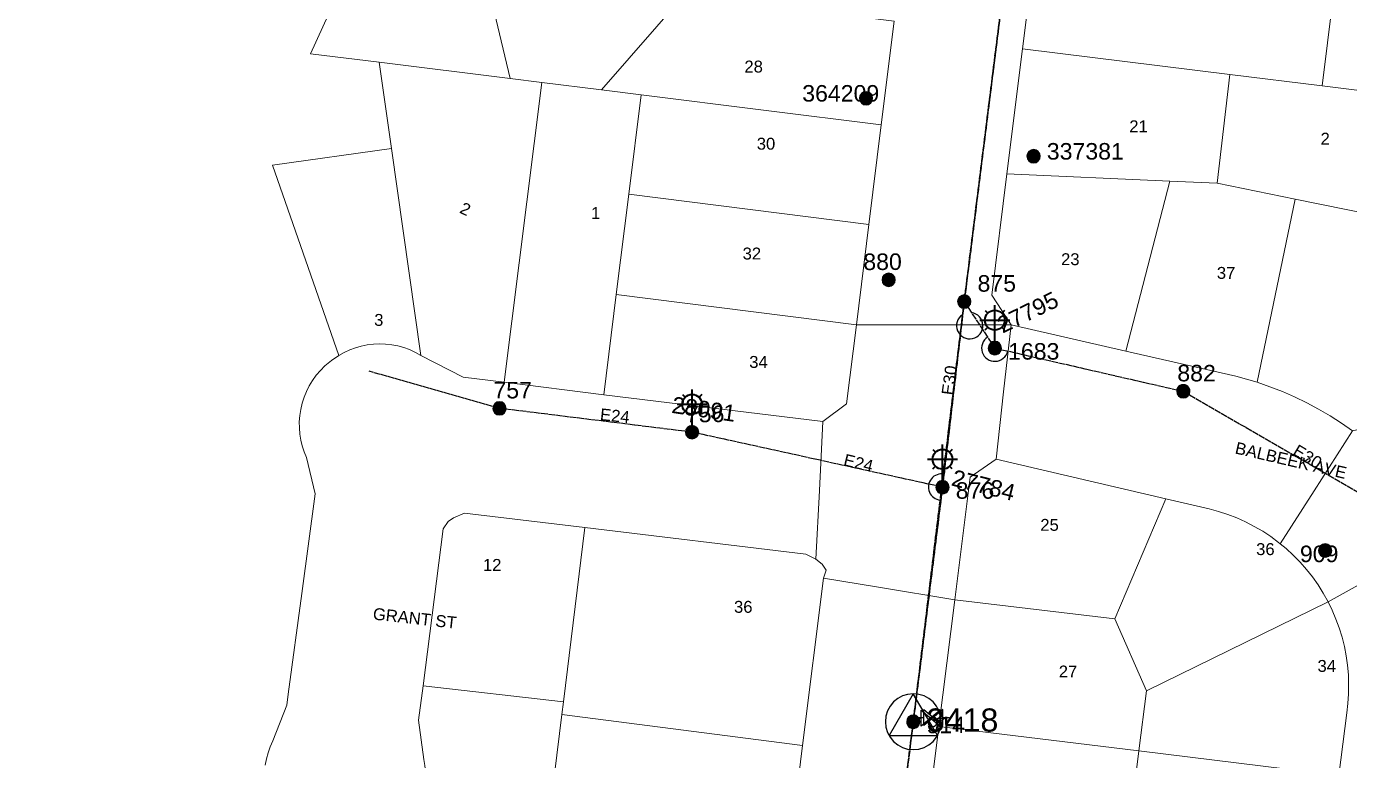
# Model space of a CAD drawing. Header units: metres. Extents: x 304249 to 305172, y 6262562 to 6263428.
# Drawn here: x 304258.3 to 304458.5, y 6262884.1 to 6262995.2 of the extents above; entities that cross this region are included whole.
import ezdxf
from ezdxf.enums import TextEntityAlignment as Align

# ---------------------------------------------------------------- set-up
doc = ezdxf.new("R2010")
doc.units = ezdxf.units.M
doc.linetypes.add('Cable Exist OH', pattern=[1, 1, 0])
doc.layers.get('0').update_dxf_attribs({"color": 6})
doc.layers.add('Cadastre Land Parcels_SP_EXT', color=9, linetype='Continuous', lineweight=5)
doc.layers.add('Cadastre Roads_SP_EXT', color=9, linetype='Continuous', lineweight=5)
for name, color, linetype in [('Equip_LV_EXT', 7, 'Continuous'), ('Equip_SP_SL_EXT', 7, 'Continuous'), ('Mains_HV_EXT', 7, 'Continuous'), ('Mains_LV_EXT', 7, 'Continuous'), ('Mains_SL_EXT', 7, 'Continuous'), ('Sub_SP_TR_HV_LV_EXT', 7, 'Continuous'), ('SupportsOH_SP_TR_HV_LV_SL_EXT', 7, 'Continuous')]:
    doc.layers.add(name, color=color, linetype=linetype)
doc.styles.add('iecARIAL', font='arial.ttf', dxfattribs={"height": 2})
doc.styles.add('POLE_LABEL', font='arial.ttf')
doc.styles.get("Standard").update_dxf_attribs({"font": 'arial.ttf'})

# ---------------------------------------------------------------- blocks, each defined once
blk = doc.blocks.new('SUB_POLE_EXT')
blk.add_wipeout([(0, 4.22), (0.42, 4.2), (0.83, 4.14), (1.21, 4.05), (1.62, 3.9), (1.99, 3.72), (2.35, 3.51), (2.68, 3.26), (2.99, 2.99), (3.28, 2.66), (3.52, 2.34), (3.76, 1.92), (3.9, 1.62), (4.04, 1.23), (4.18, 0.63), (4.22, 0), (4.18, -0.61), (4.06, -1.15), (3.9, -1.62), (3.58, -2.24), (3.22, -2.73), (2.97, -3.01), (2.68, -3.26), (2.36, -3.5), (2, -3.72), (1.64, -3.89), (1.25, -4.03), (0.82, -4.14), (0.42, -4.2), (0, -4.22), (-0.41, -4.2), (-0.8, -4.15), (-1.21, -4.05), (-1.62, -3.9), (-1.99, -3.73), (-2.35, -3.51), (-2.68, -3.26), (-2.96, -3.02), (-3.23, -2.72), (-3.51, -2.35), (-3.71, -2.01), (-3.91, -1.6), (-4.05, -1.21), (-4.16, -0.76), (-4.22, -0.14), (-4.21, 0.39), (-4.14, 0.83), (-4.03, 1.27), (-3.9, 1.63), (-3.71, 2.02), (-3.5, 2.37), (-3.28, 2.67), (-2.99, 2.99), (-2.68, 3.27), (-2.33, 3.52), (-1.98, 3.73), (-1.63, 3.9), (-1.2, 4.05), (-0.78, 4.15), (-0.4, 4.21)])
blk.add_line((2.16, 0.48), (2.16, 0.48, 0))
blk.add_lwpolyline([(-4.22, 0, 1), (4.22, 0, 1)], format="xyb", close=True)
blk.add_lwpolyline([(2.14, 0.52), (0, 4.22), (-3.66, -2.11), (3.66, -2.11)], close=True)
for tag, height, flags, p in [('ASSET_NUM', 3.5, 8, (2, 2)), ('STREET_CODE', 0.2, 9, (1.5, 0)), ('CONSTRUCTED_VOLTAGE', 0.2, 9, (1.5, -0.2)), ('OPERATING_VOLTAGE', 0.2, 9, (1.5, -0.6)), ('OPERATED_BY', 0.2, 9, (1.5, -0.8)), ('ORIENTATION', 0.2, 9, (1.5, -1.2)), ('OWNED_BY', 0.2, 9, (1.5, -1.4)), ('SECONDARY_VOLTAGE', 0.2, 9, (1.5, -1.6)), ('STATE', 0.2, 9, (1.5, -1.8)), ('SUBSTATION_TYPE', 0.2, 9, (1.5, -2)), ('NO_PHASES', 0.2, 9, (1.5, -0.4)), ('MAINTAINED_BY', 0.2, 9, (1.5, -1)), ('STREETNAME', 0.2, 9, (1.5, -2.8)), ('SUBURB', 0.2, 9, (1.5, -3)), ('Z', 0.2, 1, (1.5, -3.4)), ('USAGE', 0.2, 9, (1.5, -2.2)), ('LEGEND', 0.2, 9, (1.5, -2.4)), ('LOCATION', 0.2, 9, (1.5, -2.6)), ('NOTES', 0.2, 9, (1.5, -3.2))]:
    blk.add_attdef(tag, text='', height=height, dxfattribs=dict(flags=flags)).set_placement(p, align=Align.MIDDLE_LEFT)
blk = doc.blocks.new('LV_OH_LINKS_DISTFUSE_EXT')
for p, q in [((0, 0), (0.96, 0)), ((3.84, 0), (4.8, 0))]:
    blk.add_line(p, q)
blk.add_lwpolyline([(3.84, -1.2), (3.84, 1.2), (0.96, -1.2), (0.96, 1.2)], close=True)
at = {"flags": 9}
for tag, p in [('ACTUAL_STATUS', (0, 0)), ('CONSTRUCTED_VOLTAGE', (0, -0.2)), ('OPERATING_VOLTAGE', (0, -0.6)), ('ORIENTATION', (0, -0.8)), ('OWNED_BY', (0, -1)), ('STATE', (0, -1.2)), ('SWITCH_TYPE', (0, -1.4)), ('NO_PHASES', (0, -0.4)), ('USAGE', (0, -1.6)), ('NOTES', (0, -1.8))]:
    blk.add_attdef(tag, text='', height=0.2, dxfattribs=at).set_placement(p, align=Align.MIDDLE_LEFT)
at = {"flags": 1}
blk.add_attdef('Z', (0, 0), '', height=0.2, dxfattribs=at)
blk = doc.blocks.new('SL_LANTERN_EXT')
at = {"lineweight": 40}
for p, q in [((0, 1.97), (0, 6.47)), ((-2.25, 4.22), (2.25, 4.22)), ((-1.46, 5.68), (-1.06, 5.28)), ((1.46, 5.68), (1.06, 5.28)), ((-1.46, 2.76), (-1.06, 3.16)), ((0, 0), (0, 2.72)), ((1.46, 2.76), (1.06, 3.16))]:
    blk.add_line(p, q, dxfattribs=at)
blk.add_circle((0, 4.22), 1.5, dxfattribs=at)
at = {"style": 'iecARIAL', "flags": 8}
blk.add_attdef('ASSET_NUM', (1.5, 1.5), '', height=2.5, dxfattribs=at)
for tag, p, height, flags in [('OPERATING_VOLTAGE', (0.98, -1.65), 0.2, 9), ('ORIENTATION', (0.98, -1.85), 0.2, 9), ('OWNED_BY', (0.98, -2.05), 0.2, 9), ('CONSTRUCTED_VOLTAGE', (0.98, -0.65), 0.2, 9), ('CONTROL_TYPE', (0.98, -0.85), 0.2, 9), ('LANTERN_PURPOSE', (0.98, -1.05), 0.2, 9), ('LANTERN_TYPE', (0.98, -1.25), 0.2, 9), ('NO_PHASES', (0.98, -1.45), 0.2, 9), ('LNUMBER', (2.18, -3.25), 2.5, 8), ('STATE', (0.98, -2.25), 0.2, 9), ('USAGE', (0.98, -2.45), 0.2, 9), ('CEXIST', (0.98, -2.65), 0.2, 9), ('CNEW', (0.98, -2.85), 0.2, 9), ('CNUMBER', (0.98, -3.05), 0.2, 9), ('CREMOVE', (0.98, -3.25), 0.2, 9), ('CREPLACE', (0.98, -3.45), 0.2, 9), ('LKINGHEIGHT', (0.98, -3.65), 0.2, 9), ('LBRACKET', (0.98, -3.85), 0.2, 9), ('LBRACKETVOCAB', (0.98, -4.05), 0.2, 9), ('LCATEGORY', (0.98, -4.25), 0.2, 9), ('LCHARGE1', (0.98, -4.45), 0.2, 9), ('LCHARGE1PERCENT', (0.98, -4.65), 0.2, 9), ('LCHARGE2', (0.98, -4.85), 0.2, 9), ('LCHARGE2PERCENT', (0.98, -5.05), 0.2, 9), ('LCHARGE3', (0.98, -5.25), 0.2, 9), ('LCHARGE3PERCENT', (0.98, -5.45), 0.2, 9), ('LEXIST', (0.98, -5.65), 0.2, 9), ('LLAMP', (0.98, -5.85), 0.2, 9), ('LLAMPVOCAB', (0.98, -6.05), 0.2, 9), ('LMAST', (0.98, -6.25), 0.2, 9), ('LMASTVOCAB', (0.98, -6.45), 0.2, 9), ('LNEW', (0.98, -6.65), 0.2, 9), ('LANTNUMBER', (0.98, -6.85), 0.2, 9), ('LOUTREACH', (0.98, -7.25), 0.2, 9), ('LOUTREACHVOCAB', (0.98, -7.45), 0.2, 9), ('LRATECODE', (0.98, -7.65), 0.2, 9), ('LREMOVE', (0.98, -7.85), 0.2, 9), ('LREPLACE', (0.98, -8.05), 0.2, 9), ('STREETNAME', (0.98, -9.25), 0.2, 9), ('SUBURB', (0.98, -9.45), 0.2, 1), ('LTYPE', (0.98, -8.25), 0.2, 9), ('LTYPEVOCAB', (0.98, -8.45), 0.2, 9), ('LEGEND', (0.98, -8.65), 0.2, 9), ('LOCATION', (0.98, -8.85), 0.2, 9), ('NOTES', (0.98, -9.05), 0.2, 9)]:
    blk.add_attdef(tag, p, '', height=height, dxfattribs=dict(flags=flags))
blk = doc.blocks.new('POLE_EXT')
blk.add_hatch(color=256).paths.add_polyline_path([(-1, 0, 1), (1, 0, 1)])
blk.add_lwpolyline([(-1, 0, 1), (1, 0, 1)], format="xyb", close=True)
for tag, height, flags, p in [('pNumber', 2.5, 8, (-17.84, 2.07)), ('OWNED_BY', 0.2, 9, (1.35, -0.4)), ('SPECIAL_USE', 0.2, 9, (1.35, -0.8)), ('STATE', 0.2, 9, (1.35, -1)), ('cLV', 0.2, 9, (1.35, -1.4)), ('hDepth', 0.2, 9, (1.35, -1.6)), ('hDia', 0.2, 9, (1.35, -1.8)), ('cHV', 0.2, 9, (1.35, -2)), ('PARENT', 0.2, 9, (1.35, -0.6)), ('USAGE', 0.2, 9, (1.35, -1.2)), ('cLinedev', 0.2, 9, (1.35, -3.4)), ('pExisting', 0.2, 9, (1.35, -3.8)), ('LBRACKET', 0.2, 9, (1.35, -2.2)), ('LExisting', 0.2, 9, (1.35, -2.4)), ('LANTNUMBER', 0.2, 9, (1.35, -2.6)), ('LOther', 0.2, 9, (1.35, -2.8)), ('LRemove', 0.2, 9, (1.35, -3)), ('LEGEND', 0.2, 9, (1.35, -3.2)), ('LOCATION', 0.2, 9, (1.35, -3.6)), ('PFNUMBER', 0.2, 9, (1.35, -4)), ('pFooting', 0.2, 9, (1.35, -4.4)), ('pNew', 0.2, 9, (1.35, -4.6)), ('pRelocate', 0.2, 9, (1.35, -5)), ('pRemove', 0.2, 9, (1.35, -5.2)), ('pReplace', 0.2, 9, (1.35, -5.4)), ('pStay', 0.2, 9, (1.35, -5.6)), ('pType', 0.2, 9, (1.35, -5.8)), ('cspan', 0.2, 9, (1.35, -6)), ('NEWPFNUMBER', 0.2, 9, (1.35, -4.2)), ('STREETNAME', 0.2, 9, (1.35, -6.2)), ('SUBURB', 0.2, 9, (1.35, -6.4)), ('OPERATED_BY', 0.2, 9, (1.36, -7.01)), ('NOTES', 0.2, 9, (1.35, -6.6)), ('MAINTAINED_BY', 0.2, 9, (1.36, -6.81))]:
    blk.add_attdef(tag, text='', height=height, dxfattribs=dict(flags=flags)).set_placement(p, align=Align.MIDDLE_LEFT)
at = {"style": 'POLE_LABEL'}
for tag, height, flags, p in [('ASSET_NUM', 2.5, 8, (2, 2)), ('STRUCTURE_PLANT_NUMBER', 0.2, 9, (1.35, 0.03)), ('STREET_CODE', 0.2, 9, (1.35, -0.2))]:
    blk.add_attdef(tag, text='', height=height, dxfattribs=dict(at, flags=flags)).set_placement(p, align=Align.MIDDLE_LEFT)
at = {"flags": 1}
blk.add_attdef('Z', (1.35, -7.33), '', height=0.2, dxfattribs=at)

msp = doc.modelspace()

# ---------------------------------------------------------------- linework, layer by layer
at = {"layer": 'Cadastre Land Parcels_SP_EXT', "linetype": 'Continuous'}
for points in [[(304358.5, 6263004.47), (304331, 6263026.76), (304330.57, 6263025.82), (304330.07, 6263024.92), (304329.49, 6263024.07), (304328.84, 6263023.26), (304328.12, 6263022.52), (304327.35, 6263021.84), (304326.52, 6263021.23), (304325.64, 6263020.69), (304324.72, 6263020.22), (304323.77, 6263019.84), (304331.55, 6262987.31), (304336.3, 6262986.69), (304345.35, 6262985.59), (304357.93, 6263000), (304358.5, 6263004.47)], [(304323.77, 6263019.84), (304322.77, 6263019.53), (304321.76, 6263019.31), (304320.73, 6263019.18), (304319.7, 6263019.13), (304318.66, 6263019.18), (304317.63, 6263019.31), (304316.61, 6263019.53), (304315.62, 6263019.83), (304314.66, 6263020.22), (304301.32, 6262991.03), (304311.72, 6262989.74), (304331.55, 6262987.31), (304323.77, 6263019.84)], [(304456.83, 6263006.13), (304443.01, 6263007.87), (304411.56, 6263011.84), (304409.05, 6262991.79), (304440.41, 6262987.9), (304454.39, 6262986.17), (304456.83, 6263006.13)], [(304474.21, 6263003.94), (304456.83, 6263006.13), (304454.39, 6262986.17), (304471.75, 6262984.01), (304474.21, 6263003.94)], [(304389.64, 6262995.97), (304357.93, 6263000), (304345.35, 6262985.59), (304351.35, 6262984.83), (304369.87, 6262982.52), (304387.68, 6262980.31), (304389.64, 6262995.97)], [(304406.69, 6262972.89), (304431.33, 6262971.75), (304438.52, 6262971.45), (304440.41, 6262987.9), (304409.05, 6262991.79), (304406.69, 6262972.89)], [(304311.72, 6262989.74), (304313.56, 6262976.7), (304318, 6262945.4), (304324.43, 6262942.11), (304330.62, 6262941.34), (304336.3, 6262986.69), (304331.55, 6262987.31), (304311.72, 6262989.74)], [(304471.75, 6262984.01), (304454.39, 6262986.17), (304440.41, 6262987.9), (304438.52, 6262971.45), (304450.31, 6262969.05), (304469.44, 6262965.18), (304471.75, 6262984.01)], [(304347.59, 6262954.62), (304349.48, 6262969.81), (304351.35, 6262984.83), (304345.35, 6262985.59), (304336.3, 6262986.69), (304330.62, 6262941.34), (304345.71, 6262939.47), (304347.59, 6262954.62)], [(304387.68, 6262980.31), (304369.87, 6262982.52), (304351.35, 6262984.83), (304349.48, 6262969.81), (304385.8, 6262965.19), (304387.68, 6262980.31)], [(304295.57, 6262974.16), (304305.6, 6262945.4), (304306.41, 6262945.86), (304307.25, 6262946.25), (304308.12, 6262946.57), (304309.01, 6262946.83), (304309.92, 6262947.01), (304310.84, 6262947.13), (304311.76, 6262947.17), (304312.69, 6262947.13), (304313.61, 6262947.03), (304314.52, 6262946.85), (304315.42, 6262946.6), (304316.32, 6262946.28), (304317.19, 6262945.87), (304318, 6262945.4), (304313.56, 6262976.7), (304295.57, 6262974.16)], [(304431.33, 6262971.75), (304406.69, 6262972.89), (304404.39, 6262954.51), (304407.32, 6262950.05), (304424.67, 6262946.07), (304431.33, 6262971.75)], [(304450.31, 6262969.05), (304438.52, 6262971.45), (304431.33, 6262971.75), (304424.67, 6262946.07), (304441.31, 6262942.25), (304444.56, 6262941.35), (304450.31, 6262969.05)], [(304385.8, 6262965.19), (304349.48, 6262969.81), (304347.59, 6262954.62), (304383.92, 6262950.05), (304385.8, 6262965.19)], [(304469.44, 6262965.18), (304450.31, 6262969.05), (304444.56, 6262941.35), (304446.47, 6262940.68), (304448.36, 6262939.94), (304450.22, 6262939.12), (304452.04, 6262938.24), (304453.83, 6262937.28), (304455.58, 6262936.26), (304457.29, 6262935.16), (304458.95, 6262934.01), (304463.21, 6262934.97), (304464.11, 6262937.14), (304464.92, 6262939.34), (304465.65, 6262941.57), (304466.28, 6262943.82), (304466.83, 6262946.1), (304467.29, 6262948.4), (304467.66, 6262950.72), (304469.44, 6262965.18)], [(304382.44, 6262938.07), (304383.92, 6262950.05), (304347.59, 6262954.62), (304345.71, 6262939.47), (304378.82, 6262935.39), (304382.44, 6262938.07)], [(304430.71, 6262923.72), (304405.05, 6262929.72), (304401.12, 6262926.97), (304398.8, 6262908.44), (304423, 6262905.55), (304430.71, 6262923.72)], [(304448.05, 6262916.91), (304447.79, 6262917.13), (304446.61, 6262918), (304445.38, 6262918.81), (304444.11, 6262919.55), (304442.8, 6262920.22), (304441.46, 6262920.82), (304440.09, 6262921.35), (304438.69, 6262921.8), (304437.27, 6262922.18), (304430.71, 6262923.72), (304423, 6262905.55), (304427.79, 6262894.66), (304455.27, 6262908.16), (304454.55, 6262909.45), (304453.77, 6262910.69), (304452.92, 6262911.9), (304452.01, 6262913.05), (304451.04, 6262914.15), (304450.01, 6262915.2), (304448.93, 6262916.2), (304448.05, 6262916.91)], [(304342.81, 6262919.38), (304324.64, 6262921.56), (304322.96, 6262920.83), (304322.17, 6262920.31), (304321.39, 6262919.2), (304318.35, 6262895.43), (304339.58, 6262893.01), (304342.81, 6262919.38)], [(304377.79, 6262914.59), (304376.28, 6262915.36), (304342.81, 6262919.38), (304339.58, 6262893.01), (304339.36, 6262891.1), (304375.76, 6262886.42), (304378.95, 6262911.71), (304379.33, 6262912.92), (304378.71, 6262913.81), (304377.79, 6262914.59)], [(304456.91, 6262881.87), (304458.09, 6262891.33), (304458.27, 6262892.77), (304458.37, 6262894.21), (304458.39, 6262895.65), (304458.35, 6262897.1), (304458.22, 6262898.54), (304458.02, 6262899.97), (304457.74, 6262901.39), (304457.39, 6262902.79), (304456.97, 6262904.18), (304456.47, 6262905.54), (304455.91, 6262906.87), (304455.27, 6262908.16), (304427.79, 6262894.66), (304426.66, 6262885.58), (304456.91, 6262881.87)], [(304335.17, 6262857.25), (304335.65, 6262860.85), (304337.5, 6262875.93), (304339.36, 6262891.1), (304339.58, 6262893.01), (304318.35, 6262895.43), (304317.67, 6262890.24), (304318.46, 6262884.31), (304318.62, 6262883.37), (304318.71, 6262882.43), (304318.73, 6262881.48), (304318.67, 6262880.54), (304318.54, 6262879.6), (304318.33, 6262878.68), (304318.06, 6262877.77), (304317.71, 6262876.89), (304317.3, 6262876.03), (304316.83, 6262875.22), (304335.17, 6262857.25)], [(304375.76, 6262886.42), (304339.36, 6262891.1), (304337.5, 6262875.93), (304373.87, 6262871.19), (304375.76, 6262886.42)], [(304456.91, 6262881.87), (304426.66, 6262885.58), (304424.12, 6262865.27), (304454.36, 6262861.54), (304456.91, 6262881.87)]]:
    msp.add_lwpolyline(points, close=True, dxfattribs=at)
at = {"layer": 'Cadastre Roads_SP_EXT', "linetype": 'Continuous'}
for points in [[(304389.64, 6262995.97), (304387.68, 6262980.31), (304385.8, 6262965.19), (304383.92, 6262950.05), (304393.65, 6262950.05), (304407.32, 6262950.05), (304404.39, 6262954.51), (304406.69, 6262972.89), (304409.05, 6262991.79), (304411.56, 6263011.84)], [(304318.62, 6262883.37), (304318.46, 6262884.31), (304317.67, 6262890.24), (304318.35, 6262895.43), (304321.39, 6262919.2), (304322.17, 6262920.31), (304322.96, 6262920.83), (304324.64, 6262921.56), (304342.81, 6262919.38), (304376.28, 6262915.36), (304377.79, 6262914.59), (304378.31, 6262924.98), (304378.82, 6262935.39), (304345.71, 6262939.47), (304330.62, 6262941.34), (304324.43, 6262942.11), (304318, 6262945.4), (304318, 6262945.4), (304317.19, 6262945.87), (304316.32, 6262946.28), (304315.42, 6262946.6), (304314.52, 6262946.85), (304313.61, 6262947.03), (304312.69, 6262947.13), (304311.76, 6262947.17), (304310.84, 6262947.13), (304309.92, 6262947.01), (304309.01, 6262946.83), (304308.12, 6262946.57), (304307.25, 6262946.25), (304306.41, 6262945.86), (304305.6, 6262945.4), (304304.52, 6262944.66), (304303.5, 6262943.83), (304302.82, 6262943.14), (304302.19, 6262942.4), (304301.63, 6262941.61), (304301.13, 6262940.8), (304300.7, 6262939.96), (304300.34, 6262939.08), (304300.05, 6262938.18), (304299.84, 6262937.25), (304299.7, 6262936.32), (304299.63, 6262935.37), (304299.64, 6262934.44), (304299.71, 6262933.52), (304299.86, 6262932.61), (304300.08, 6262931.71), (304300.36, 6262930.83), (304300.72, 6262929.97), (304302.01, 6262924.48), (304299.99, 6262909.41), (304297.96, 6262894.17), (304297.76, 6262892.51), (304295.63, 6262887.12), (304295.23, 6262886.23), (304294.9, 6262885.31), (304294.65, 6262884.37), (304294.47, 6262883.41)], [(304466.1, 6262914.15), (304455.27, 6262908.16), (304455.91, 6262906.87), (304456.47, 6262905.54), (304456.97, 6262904.18), (304457.39, 6262902.79), (304457.74, 6262901.39), (304458.02, 6262899.97), (304458.22, 6262898.54), (304458.35, 6262897.1), (304458.39, 6262895.65), (304458.37, 6262894.21), (304458.27, 6262892.77), (304458.09, 6262891.33), (304456.91, 6262881.87)]]:
    msp.add_lwpolyline(points, dxfattribs=at)
msp.add_lwpolyline([(304424.67, 6262946.07), (304407.32, 6262950.05), (304406.19, 6262939.92), (304405.05, 6262929.72), (304430.71, 6262923.72), (304437.27, 6262922.18), (304438.69, 6262921.8), (304440.09, 6262921.35), (304441.46, 6262920.82), (304442.8, 6262920.22), (304444.11, 6262919.55), (304445.38, 6262918.81), (304446.61, 6262918), (304447.79, 6262917.13), (304448.05, 6262916.91), (304453.16, 6262924.93), (304458.95, 6262934.01), (304457.29, 6262935.16), (304455.58, 6262936.26), (304453.83, 6262937.28), (304452.04, 6262938.24), (304450.22, 6262939.12), (304448.36, 6262939.94), (304446.47, 6262940.68), (304444.56, 6262941.35), (304441.31, 6262942.25), (304424.67, 6262946.07)], close=True, dxfattribs=at)
at = {"layer": 'Mains_LV_EXT', "linetype": 'Cable Exist OH'}
for points in [[(304406.19, 6263001.14), (304400.64, 6262956.76)], [(304400.64, 6262956.76), (304400.23, 6262953.55)], [(304400.23, 6262953.55), (304396.94, 6262925.48)], [(304400.23, 6262953.55), (304404.86, 6262946.52)], [(304404.86, 6262946.52), (304433.37, 6262939.98)], [(304329.91, 6262937.4), (304310.19, 6262943.02)], [(304433.37, 6262939.98), (304470.27, 6262918.7)], [(304359.05, 6262933.8), (304329.91, 6262937.4)], [(304396.94, 6262925.48), (304359.05, 6262933.8)]]:
    msp.add_lwpolyline(points, dxfattribs=at)
at = {"layer": 'Mains_LV_EXT', "linetype": 'Continuous'}
for points in [[(304399.96, 6262951.57, 5.490461), (304401.33, 6262951.88)], [(304403.76, 6262948.19, 1.479116), (304406.81, 6262946.07)], [(304397.17, 6262927.46, 1.034192), (304396.59, 6262923.51)]]:
    msp.add_lwpolyline(points, format="xyb", dxfattribs=at)
at = {"layer": 'Mains_SL_EXT', "linetype": 'Cable Exist OH'}
for points in [[(304400.23, 6262953.55), (304406.19, 6263001.14)], [(304396.94, 6262925.48), (304400.23, 6262953.55)], [(304400.23, 6262953.55), (304404.86, 6262946.52)], [(304359.05, 6262933.8), (304329.91, 6262937.4), (304310.19, 6262943.02)], [(304396.94, 6262925.48), (304359.05, 6262933.8)]]:
    msp.add_lwpolyline(points, dxfattribs=at)

# ---------------------------------------------------------------- block references
at = {"layer": 'Equip_SP_SL_EXT'}
ref = msp.add_blockref('SL_LANTERN_EXT', (304404.86, 6262946.52), dxfattribs=at)
ref.add_attrib('ASSET_NUM', '27795', dxfattribs={"layer": '0', "height": 2.5, "rotation": 25.9782, "style": 'iecARIAL'}).set_placement((304406.36, 6262948.02), align=Align.BOTTOM_LEFT)
ref = msp.add_blockref('SL_LANTERN_EXT', (304359.05, 6262933.8), dxfattribs=at)
ref.add_attrib('ASSET_NUM', '28091', dxfattribs={"layer": '0', "height": 2.5, "rotation": 351.862, "style": 'iecARIAL'}).set_placement((304360.55, 6262935.3), align=Align.BOTTOM_CENTER)
ref = msp.add_blockref('SL_LANTERN_EXT', (304396.94, 6262925.48), dxfattribs=at)
ref.add_attrib('ASSET_NUM', '27784', dxfattribs={"layer": '0', "height": 2.5, "rotation": 345.7202, "style": 'iecARIAL'}).set_placement((304398.44, 6262926.98), align=Align.MIDDLE_LEFT)
at = {"layer": 'Sub_SP_TR_HV_LV_EXT'}
ref = msp.add_blockref('SUB_POLE_EXT', (304392.52, 6262890.01), dxfattribs=at)
ref.add_attrib('ASSET_NUM', '3418', dxfattribs={"layer": '0', "height": 3.5}).set_placement((304394.52, 6262890.26), align=Align.MIDDLE_LEFT)
at = {"layer": 'SupportsOH_SP_TR_HV_LV_SL_EXT'}
ref = msp.add_blockref('POLE_EXT', (304385.37, 6262984.3), dxfattribs=at)
ref.add_attrib('ASSET_NUM', '364209', dxfattribs={"layer": '0', "height": 2.5, "style": 'POLE_LABEL'}).set_placement((304387.37, 6262985.05), align=Align.MIDDLE_RIGHT)
ref = msp.add_blockref('POLE_EXT', (304410.72, 6262975.53), dxfattribs=at)
ref.add_attrib('ASSET_NUM', '337381', dxfattribs={"layer": '0', "height": 2.5, "style": 'POLE_LABEL'}).set_placement((304412.72, 6262976.28), align=Align.MIDDLE_LEFT)
ref = msp.add_blockref('POLE_EXT', (304388.79, 6262956.84), dxfattribs=dict(at, rotation=359.808923122608))
ref.add_attrib('ASSET_NUM', '880', dxfattribs={"layer": '0', "height": 2.5, "rotation": 0.2186, "style": 'POLE_LABEL'}).set_placement((304390.79, 6262957.59), align=Align.BOTTOM_RIGHT)
ref = msp.add_blockref('POLE_EXT', (304400.23, 6262953.55), dxfattribs=at)
ref.add_attrib('ASSET_NUM', '875', dxfattribs={"layer": '0', "height": 2.5, "style": 'POLE_LABEL'}).set_placement((304402.24, 6262954.3), align=Align.BOTTOM_LEFT)
ref = msp.add_blockref('POLE_EXT', (304404.86, 6262946.52), dxfattribs=dict(at, rotation=0.05742310346755629))
ref.add_attrib('ASSET_NUM', '1683', dxfattribs={"layer": '0', "height": 2.5, "style": 'POLE_LABEL'}).set_placement((304406.86, 6262947.27), align=Align.TOP_LEFT)
ref = msp.add_blockref('POLE_EXT', (304433.37, 6262939.98), dxfattribs=dict(at, rotation=359.7607037221351))
ref.add_attrib('ASSET_NUM', '882', dxfattribs={"layer": '0', "height": 2.5, "rotation": 359.7607, "style": 'POLE_LABEL'}).set_placement((304435.37, 6262940.73), align=Align.BOTTOM_CENTER)
ref = msp.add_blockref('POLE_EXT', (304329.91, 6262937.4), dxfattribs=at)
ref.add_attrib('ASSET_NUM', '757', dxfattribs={"layer": '0', "height": 2.5, "style": 'POLE_LABEL'}).set_placement((304331.91, 6262938.15), align=Align.BOTTOM_CENTER)
ref = msp.add_blockref('POLE_EXT', (304359.05, 6262933.8), dxfattribs=at)
ref.add_attrib('ASSET_NUM', '756', dxfattribs={"layer": '0', "height": 2.5, "rotation": 0.5587, "style": 'POLE_LABEL'}).set_placement((304361.05, 6262934.55), align=Align.BOTTOM_CENTER)
ref = msp.add_blockref('POLE_EXT', (304396.94, 6262925.48), dxfattribs=dict(at, rotation=0.1531616226634609))
ref.add_attrib('ASSET_NUM', '876', dxfattribs={"layer": '0', "height": 2.5, "rotation": 359.9618, "style": 'POLE_LABEL'}).set_placement((304398.94, 6262926.23), align=Align.TOP_LEFT)
ref = msp.add_blockref('POLE_EXT', (304454.84, 6262915.89), dxfattribs=dict(at, rotation=0.1621652451583769))
ref.add_attrib('ASSET_NUM', '909', dxfattribs={"layer": '0', "height": 2.5, "rotation": 359.981, "style": 'POLE_LABEL'}).set_placement((304456.84, 6262916.64), align=Align.TOP_RIGHT)

# ---------------------------------------------------------------- texts
at = {"layer": 'Cadastre Land Parcels_SP_EXT'}
for s, p in [('28', (304366.97, 6262988.2)), ('21', (304425.2, 6262979.16)), ('2', (304454.14, 6262977.29)), ('30', (304368.84, 6262976.53)), ('1', (304343.77, 6262966.05)), ('32', (304366.7, 6262959.92)), ('23', (304414.88, 6262959.06)), ('37', (304438.45, 6262956.99)), ('34', (304367.7, 6262943.52)), ('25', (304411.74, 6262918.88)), ('36', (304444.39, 6262915.21)), ('12', (304327.41, 6262912.82)), ('36', (304365.4, 6262906.48)), ('34', (304453.68, 6262897.54)), ('27', (304414.53, 6262896.7))]:
    msp.add_text(s, height=1.8, dxfattribs=at).set_placement(p)
for s, rotation, p in [('2', 334.9357, (304323.74, 6262967.04)), ('3', 358.0627, (304310.93, 6262949.9))]:
    msp.add_text(s, height=1.8, rotation=rotation, dxfattribs=at).set_placement(p)
at = {"layer": 'Cadastre Roads_SP_EXT'}
for s, rotation, p in [('BALBEEK AVE', 346.9363, (304441.08, 6262930.6)), ('GRANT ST', 353.6625, (304310.69, 6262905.47))]:
    msp.add_text(s, height=1.8, rotation=rotation, dxfattribs=at).set_placement(p)
at = {"layer": 'Mains_LV_EXT'}
for s, rotation, p in [('E30', 82.2196, (304398.56, 6262939.31)), ('E24', 354.114, (304345.06, 6262935.62)), ('E30', 328.9044, (304449.8, 6262930.5)), ('E24', 346.4948, (304381.85, 6262928.79))]:
    msp.add_text(s, height=1.8, rotation=rotation, dxfattribs=at).set_placement(p)

# ---------------------------------------------------------------- next in the draw order: linework, layer by layer
at = {"layer": 'Cadastre Land Parcels_SP_EXT', "linetype": 'Continuous'}
for points in [[(304427.79, 6262894.66), (304423, 6262905.55), (304398.8, 6262908.44), (304396.41, 6262889.29), (304426.66, 6262885.58), (304427.79, 6262894.66)], [(304426.66, 6262885.58), (304396.41, 6262889.29), (304393.88, 6262869), (304424.12, 6262865.27), (304426.66, 6262885.58)]]:
    msp.add_lwpolyline(points, close=True, dxfattribs=at)
at = {"layer": 'Cadastre Roads_SP_EXT', "linetype": 'Continuous'}
msp.add_lwpolyline([(304398.8, 6262908.44), (304387.25, 6262910.34), (304378.95, 6262911.71), (304375.76, 6262886.42), (304373.87, 6262871.19), (304372.01, 6262856.15), (304370.18, 6262841.09), (304367.79, 6262821.82), (304366.19, 6262808.83), (304366.04, 6262808.13), (304365.81, 6262807.45), (304365.52, 6262806.8), (304365.16, 6262806.19), (304364.74, 6262805.61), (304364.25, 6262805.09), (304364, 6262804.86), (304376.54, 6262803.2), (304385.52, 6262802.01), (304387.07, 6262814.49), (304389.35, 6262832.71), (304391.62, 6262850.9), (304393.88, 6262869), (304396.41, 6262889.29), (304398.8, 6262908.44)], close=True, dxfattribs=at)
at = {"layer": 'Mains_HV_EXT', "linetype": 'Cable Exist OH'}
for points in [[(304392.52, 6262890.01), (304400.23, 6262953.55), (304420.02, 6263110.02)], [(304392.52, 6262890.01), (304379.91, 6262789.43), (304342.08, 6262801.36), (304312.06, 6262805.3), (304285.33, 6262797.86), (304277.84, 6262758.58), (304258.35, 6262604.54)]]:
    msp.add_lwpolyline(points, dxfattribs=at)
at = {"layer": 'Mains_LV_EXT', "linetype": 'Cable Exist OH'}
for points in [[(304396.94, 6262925.48), (304392.52, 6262890.01)], [(304387.71, 6262851.9), (304392.52, 6262890.01)]]:
    msp.add_lwpolyline(points, dxfattribs=at)
at = {"layer": 'Mains_SL_EXT', "linetype": 'Cable Exist OH'}
msp.add_lwpolyline([(304387.71, 6262851.9), (304392.52, 6262890.01), (304396.94, 6262925.48)], dxfattribs=at)

# ---------------------------------------------------------------- next in the draw order: block references
at = {"layer": 'Equip_LV_EXT'}
for p in [(304392.76, 6262890.54), (304393.17, 6262890.63)]:
    msp.add_blockref('LV_OH_LINKS_DISTFUSE_EXT', p, dxfattribs=at)
at = {"layer": 'SupportsOH_SP_TR_HV_LV_SL_EXT'}
ref = msp.add_blockref('POLE_EXT', (304392.52, 6262890.01), dxfattribs=dict(at, rotation=359.9615844519031))
ref.add_attrib('ASSET_NUM', '914', dxfattribs={"layer": '0', "height": 2.5, "rotation": 0.1535, "style": 'POLE_LABEL'}).set_placement((304394.52, 6262890.76), align=Align.TOP_LEFT)

doc.saveas('drawing.dxf')
